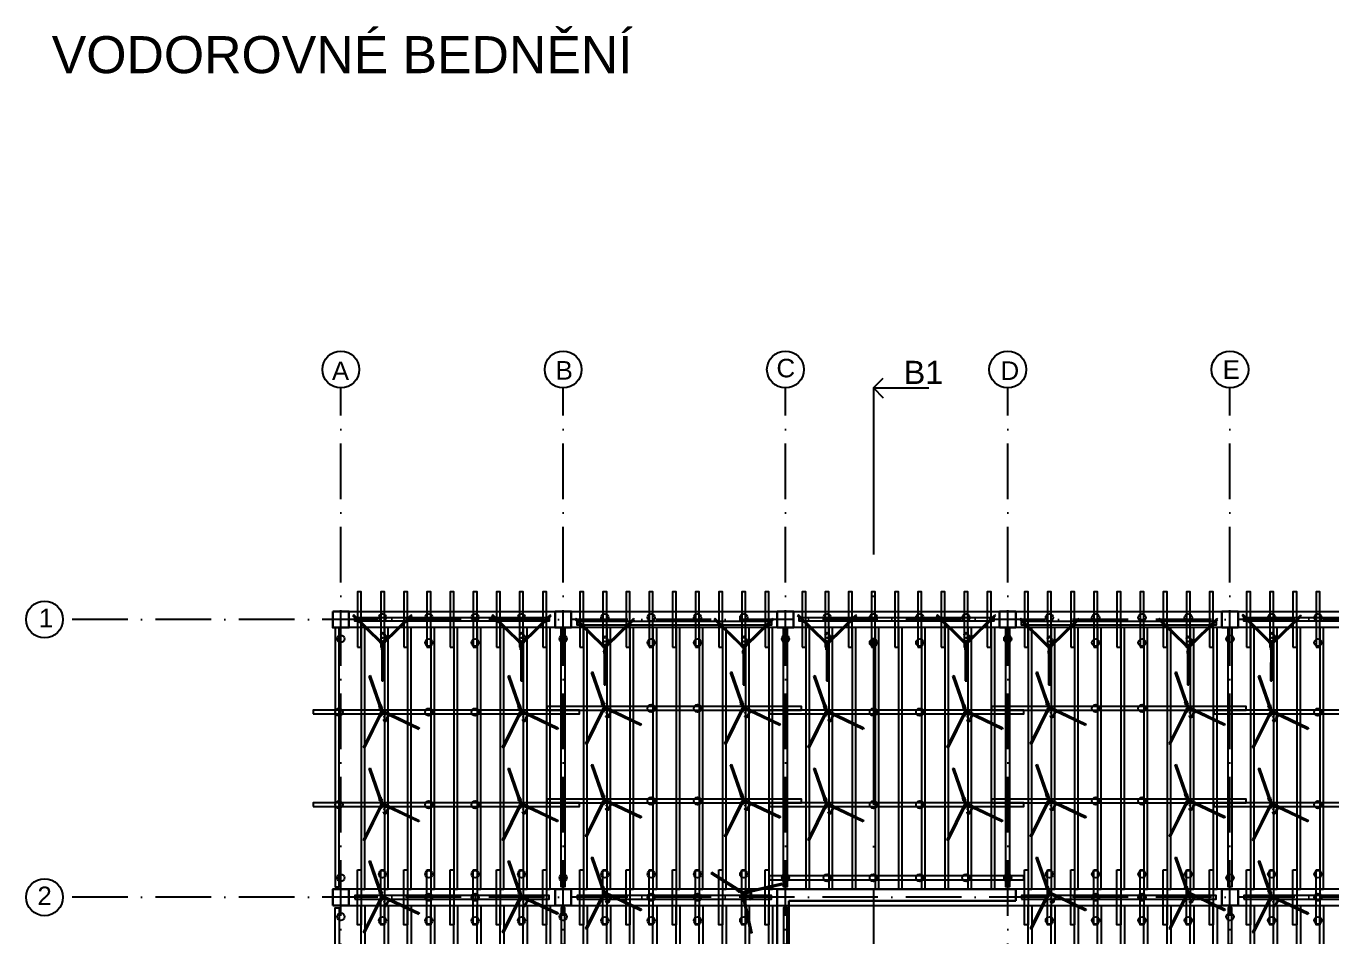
# Model space of a CAD drawing. Header units: millimetres. Extents: x 1924 to 471109, y -30014 to 109986.
# Drawn here: x 413148 to 441345, y 59052 to 78723 of the extents above; entities that cross this region are included whole.
import ezdxf
from ezdxf.enums import TextEntityAlignment as Align

# ---------------------------------------------------------------- set-up
doc = ezdxf.new("R2010")
doc.units = ezdxf.units.MM
doc.header["$LTSCALE"] = 100
doc.linetypes.add('104', pattern=[4, 2, -2])
doc.linetypes.add('ACAD_ISO10W100', pattern=[18, 12, -3, 0, -3])
doc.layers.add('D NOSNIKY', color=7, linetype='Continuous', true_color=0x994d4d)
doc.layers.add('nosne steny', color=140, linetype='Continuous', lineweight=30, plot=False)
for name, color, linetype, plot in [('osy objektu', 130, 'ACAD_ISO10W100', False), ('osy objektu text', 130, 'Continuous', False), ('pasy', 50, 'Continuous', False), ('PERI_HELPLINE', 140, 'Continuous', False), ('PERI_HIDDEN', 30, '104', False), ('STOJKY', 7, 'Continuous', False)]:
    doc.layers.add(name, color=color, linetype=linetype, plot=plot)
for name, color, linetype in [('PERI_Blocktext', 22, 'Continuous'), ('PERI_MULTIFLEX_Prop', 8, 'Continuous'), ('rez osy', 255, 'ACAD_ISO10W100')]:
    doc.layers.add(name, color=color, linetype=linetype)
doc.layers.add('sloupy', color=90, linetype='Continuous', lineweight=30)
doc.styles.add('osy', font='arial.ttf', dxfattribs={"height": 400})
doc.styles.add('PERI-Blocktxt', font='arial.ttf')
doc.styles.add('PERI-txt-arial', font='arial.ttf')
doc.styles.add('popisky', font='arial.ttf', dxfattribs={"height": 200})
doc.styles.add('rez', font='arial.ttf', dxfattribs={"height": 500})

# ---------------------------------------------------------------- blocks, each defined once
blk = doc.blocks.new('028000p')
at = {"color": 0, "linetype": 'ByBlock'}
for p, q in [((-119, 37), (474, 640)), ((-98, 16), (496, 619)), ((496, 619), (474, 640)), ((-123, 15), (-934, 15)), ((-934, 15), (-934, -15)), ((-259, 15), (-278, 15)), ((-278, 15), (-278, 15)), ((-234, 24), (-259, 24)), ((-259, 24), (-259, 15)), ((-234, 17), (-259, 17)), ((-228, 25), (-234, 25)), ((-234, 24), (-234, 25)), ((-234, 15), (-234, 17)), ((-202, 32), (-228, 17)), ((-228, 15), (-228, 25)), ((-225, 15), (-200, 30)), ((-200, 30), (-202, 32)), ((-200, 30), (-200, 15)), ((-123, 35), (-108, 50)), ((-123, -35), (-123, 35)), ((-109, 35), (-105, 43)), ((-105, 27), (-109, 35)), ((-108, 50), (-51, 50)), ((-105, 43), (-96, 43)), ((-96, 27), (-105, 27)), ((-96, 43), (-91, 35)), ((-91, 35), (-96, 27)), ((-43, 35), (-78, 0)), ((-78, 0), (-43, -35)), ((-51, 50), (-43, 42)), ((-43, 42), (-43, 35)), ((58, 31), (70, 43)), ((61, 28), (58, 31)), ((73, 40), (70, 43)), ((-123, -15), (-934, -15)), ((-259, -15), (-278, -15)), ((-278, -15), (-278, -15)), ((-259, -24), (-259, -15)), ((-234, -17), (-259, -17)), ((-234, -24), (-259, -24)), ((-234, -17), (-234, -15)), ((-234, -25), (-234, -24)), ((-228, -25), (-234, -25)), ((-228, -25), (-228, -15)), ((-202, -32), (-228, -17)), ((-225, -15), (-200, -30)), ((-200, -30), (-202, -32)), ((-200, -15), (-200, -30)), ((-108, -50), (-123, -35)), ((-119, -37), (474, -640)), ((-109, -35), (-105, -27)), ((-105, -43), (-109, -35)), ((-51, -50), (-108, -50)), ((-105, -27), (-96, -27)), ((-96, -43), (-105, -43)), ((-98, -16), (496, -619)), ((-96, -27), (-91, -35)), ((-91, -35), (-96, -43)), ((-74, -50), (-39, -81)), ((-43, -42), (-51, -50)), ((-50, -49), (-27, -68)), ((-43, -35), (-43, -42)), ((28, -63), (62, -28)), ((40, -75), (74, -40)), ((474, -640), (496, -619))]:
    blk.add_line(p, q, dxfattribs=at)
for centre, radius, start, end in [((87, 54), 37, 225, 251.2036), ((87, 54), 20, 225, 251.2036), ((69, 0), 20, 290.359, 71.2036), ((69, 0), 37, 290.359, 71.2036), ((-52, -96), 20, 25.0547, 49), ((0, -72), 37, 205.0547, 342.7648), ((-52, -96), 37, 25.0547, 49), ((0, -72), 20, 205.0547, 342.7648), ((54, -89), 37, 136, 162.7648), ((54, -89), 20, 136, 162.7648), ((89, -53), 37, 110.359, 136), ((89, -53), 20, 110.359, 136)]:
    blk.add_arc(centre, radius, start, end, dxfattribs=at)
at = {"layer": 'PERI_HELPLINE'}
blk.add_point((0, 0), dxfattribs=at)
at = {"layer": 'PERI_HIDDEN'}
for p, q in [((-331, 8), (-130, 8)), ((-331, 8), (-331, -9)), ((-278, 15), (-278, -15)), ((-228, 8), (-278, 8)), ((-259, 15), (-259, -15)), ((-234, 24), (-234, 17)), ((-234, -15), (-234, 15)), ((-228, -15), (-228, 15)), ((-225, -15), (-225, 15)), ((-200, 15), (-200, -15)), ((-88, 15), (-123, 15)), ((-88, 15), (-88, -15)), ((-331, -9), (-130, -9)), ((-228, -8), (-278, -8)), ((-234, -17), (-234, -24)), ((-88, -15), (-123, -15)), ((-117, -13), (-74, -50)), ((-105, -1), (-50, -49))]:
    blk.add_line(p, q, dxfattribs=at)
at = {"layer": 'PERI_HIDDEN', "color": 0, "linetype": 'ByBlock'}
for p, q in [((-98, 16), (-119, 37)), ((-119, -37), (-98, -16))]:
    blk.add_line(p, q, dxfattribs=at)
at = {"layer": 'PERI_HIDDEN'}
for centre in [(-100, 35), (-100, -35)]:
    blk.add_circle(centre, 5, dxfattribs=at)
for radius in [37, 20]:
    blk.add_arc((-130, -28), radius, 49, 90, dxfattribs=at)
at = {"linetype": 'Continuous', "style": 'PERI-txt-arial'}
for tag, flags in [('Faktor', 9), ('ART', 3)]:
    blk.add_attdef(tag, (0, 0), '', height=1, dxfattribs=dict(at, flags=flags))
at = {"layer": 'PERI_Blocktext', "linetype": 'Continuous', "style": 'PERI-Blocktxt', "flags": 8}
blk.add_attdef('Blocktext', text='', height=80, dxfattribs=at).set_placement((-130, -120), align=Align.MIDDLE_RIGHT)

msp = doc.modelspace()

# ---------------------------------------------------------------- linework, layer by layer
at = {"layer": 'D NOSNIKY'}
msp.add_line((438244.915, 64027.745), (438244.915, 63947.745), dxfattribs=at)
for points in [[(420304.915, 65312.745), (420384.915, 65312.745), (420384.915, 66502.745), (420304.915, 66502.745)], [(420804.915, 65312.745), (420884.915, 65312.745), (420884.915, 66502.745), (420804.915, 66502.745)], [(421304.915, 65312.745), (421384.915, 65312.745), (421384.915, 66502.745), (421304.915, 66502.745)], [(421804.915, 65312.745), (421884.915, 65312.745), (421884.915, 66502.745), (421804.915, 66502.745)], [(422304.915, 65312.745), (422384.915, 65312.745), (422384.915, 66502.745), (422304.915, 66502.745)], [(422804.915, 65312.745), (422884.915, 65312.745), (422884.915, 66502.745), (422804.915, 66502.745)], [(423304.915, 65312.745), (423384.915, 65312.745), (423384.915, 66502.745), (423304.915, 66502.745)], [(423804.915, 65312.745), (423884.915, 65312.745), (423884.915, 66502.745), (423804.915, 66502.745)], [(424304.915, 65312.745), (424384.915, 65312.745), (424384.915, 66502.745), (424304.915, 66502.745)], [(425104.915, 65312.745), (425184.915, 65312.745), (425184.915, 66502.745), (425104.915, 66502.745)], [(425604.915, 65312.745), (425684.915, 65312.745), (425684.915, 66502.745), (425604.915, 66502.745)], [(426104.915, 65312.745), (426184.915, 65312.745), (426184.915, 66502.745), (426104.915, 66502.745)], [(426604.915, 65312.745), (426684.915, 65312.745), (426684.915, 66502.745), (426604.915, 66502.745)], [(427104.915, 65312.745), (427184.915, 65312.745), (427184.915, 66502.745), (427104.915, 66502.745)], [(427604.915, 65312.745), (427684.915, 65312.745), (427684.915, 66502.745), (427604.915, 66502.745)], [(428104.915, 65312.745), (428184.915, 65312.745), (428184.915, 66502.745), (428104.915, 66502.745)], [(428604.915, 65312.745), (428684.915, 65312.745), (428684.915, 66502.745), (428604.915, 66502.745)], [(429104.915, 65312.745), (429184.915, 65312.745), (429184.915, 66502.745), (429104.915, 66502.745)], [(429904.915, 65312.745), (429984.915, 65312.745), (429984.915, 66502.745), (429904.915, 66502.745)], [(430404.915, 65312.745), (430484.915, 65312.745), (430484.915, 66502.745), (430404.915, 66502.745)], [(430904.915, 65312.745), (430984.915, 65312.745), (430984.915, 66502.745), (430904.915, 66502.745)], [(431404.915, 65312.745), (431484.915, 65312.745), (431484.915, 66502.745), (431404.915, 66502.745)], [(431904.915, 65312.745), (431984.915, 65312.745), (431984.915, 66502.745), (431904.915, 66502.745)], [(432404.915, 65312.745), (432484.915, 65312.745), (432484.915, 66502.745), (432404.915, 66502.745)], [(432904.915, 65312.745), (432984.915, 65312.745), (432984.915, 66502.745), (432904.915, 66502.745)], [(433404.915, 65312.745), (433484.915, 65312.745), (433484.915, 66502.745), (433404.915, 66502.745)], [(433904.915, 65312.745), (433984.915, 65312.745), (433984.915, 66502.745), (433904.915, 66502.745)], [(434704.915, 65312.745), (434784.915, 65312.745), (434784.915, 66502.745), (434704.915, 66502.745)], [(435204.915, 65312.745), (435284.915, 65312.745), (435284.915, 66502.745), (435204.915, 66502.745)], [(435704.915, 65312.745), (435784.915, 65312.745), (435784.915, 66502.745), (435704.915, 66502.745)], [(436204.915, 65312.745), (436284.915, 65312.745), (436284.915, 66502.745), (436204.915, 66502.745)], [(436704.915, 65312.745), (436784.915, 65312.745), (436784.915, 66502.745), (436704.915, 66502.745)], [(437204.915, 65312.745), (437284.915, 65312.745), (437284.915, 66502.745), (437204.915, 66502.745)], [(437704.915, 65312.745), (437784.915, 65312.745), (437784.915, 66502.745), (437704.915, 66502.745)], [(438204.915, 65312.745), (438284.915, 65312.745), (438284.915, 66502.745), (438204.915, 66502.745)], [(438704.915, 65312.745), (438784.915, 65312.745), (438784.915, 66502.745), (438704.915, 66502.745)], [(439504.915, 65312.745), (439584.915, 65312.745), (439584.915, 66502.745), (439504.915, 66502.745)], [(440004.915, 65312.745), (440084.915, 65312.745), (440084.915, 66502.745), (440004.915, 66502.745)], [(440504.915, 65312.745), (440584.915, 65312.745), (440584.915, 66502.745), (440504.915, 66502.745)], [(441004.915, 65312.745), (441084.915, 65312.745), (441084.915, 66502.745), (441004.915, 66502.745)], [(419904.915, 65732.745), (419824.915, 65732.745), (419824.915, 60132.745), (419904.915, 60132.745)], [(420244.915, 65947.745), (424444.915, 65947.745), (424444.915, 65867.745), (420244.915, 65867.745)], [(420384.915, 60082.745), (420464.915, 60082.745), (420464.915, 65732.745), (420384.915, 65732.745)], [(420884.915, 60082.745), (420964.915, 60082.745), (420964.915, 65732.745), (420884.915, 65732.745)], [(421384.915, 60082.745), (421464.915, 60082.745), (421464.915, 65732.745), (421384.915, 65732.745)], [(421884.915, 60082.745), (421964.915, 60082.745), (421964.915, 65732.745), (421884.915, 65732.745)], [(422384.915, 60082.745), (422464.915, 60082.745), (422464.915, 65732.745), (422384.915, 65732.745)], [(422884.915, 60082.745), (422964.915, 60082.745), (422964.915, 65732.745), (422884.915, 65732.745)], [(423384.915, 60082.745), (423464.915, 60082.745), (423464.915, 65732.745), (423384.915, 65732.745)], [(423884.915, 60082.745), (423964.915, 60082.745), (423964.915, 65732.745), (423884.915, 65732.745)], [(424384.915, 60082.745), (424464.915, 60082.745), (424464.915, 65732.745), (424384.915, 65732.745)], [(424704.915, 65732.745), (424784.915, 65732.745), (424784.915, 60132.745), (424704.915, 60132.745)], [(425044.915, 65867.745), (429244.915, 65867.745), (429244.915, 65787.745), (425044.915, 65787.745)], [(425184.915, 60082.745), (425264.915, 60082.745), (425264.915, 65732.745), (425184.915, 65732.745)], [(425684.915, 60082.745), (425764.915, 60082.745), (425764.915, 65732.745), (425684.915, 65732.745)], [(426184.915, 60082.745), (426264.915, 60082.745), (426264.915, 65732.745), (426184.915, 65732.745)], [(426684.915, 60082.745), (426764.915, 60082.745), (426764.915, 65732.745), (426684.915, 65732.745)], [(427184.915, 60082.745), (427264.915, 60082.745), (427264.915, 65732.745), (427184.915, 65732.745)], [(427684.915, 60082.745), (427764.915, 60082.745), (427764.915, 65732.745), (427684.915, 65732.745)], [(428184.915, 60082.745), (428264.915, 60082.745), (428264.915, 65732.745), (428184.915, 65732.745)], [(428684.915, 60082.745), (428764.915, 60082.745), (428764.915, 65732.745), (428684.915, 65732.745)], [(429184.915, 60082.745), (429264.915, 60082.745), (429264.915, 65732.745), (429184.915, 65732.745)], [(429504.915, 65732.745), (429584.915, 65732.745), (429584.915, 60132.745), (429504.915, 60132.745)], [(429844.915, 65947.745), (434044.915, 65947.745), (434044.915, 65867.745), (429844.915, 65867.745)], [(429984.915, 60082.745), (430064.915, 60082.745), (430064.915, 65732.745), (429984.915, 65732.745)], [(430484.915, 60082.745), (430564.915, 60082.745), (430564.915, 65732.745), (430484.915, 65732.745)], [(430984.915, 60082.745), (431064.915, 60082.745), (431064.915, 65732.745), (430984.915, 65732.745)], [(431484.915, 60082.745), (431564.915, 60082.745), (431564.915, 65732.745), (431484.915, 65732.745)], [(431984.915, 60082.745), (432064.915, 60082.745), (432064.915, 65732.745), (431984.915, 65732.745)], [(432484.915, 60082.745), (432564.915, 60082.745), (432564.915, 65732.745), (432484.915, 65732.745)], [(432984.915, 60082.745), (433064.915, 60082.745), (433064.915, 65732.745), (432984.915, 65732.745)], [(433484.915, 60082.745), (433564.915, 60082.745), (433564.915, 65732.745), (433484.915, 65732.745)], [(433984.915, 60082.745), (434064.915, 60082.745), (434064.915, 65732.745), (433984.915, 65732.745)], [(434304.915, 65732.745), (434384.915, 65732.745), (434384.915, 60132.745), (434304.915, 60132.745)], [(434644.915, 65867.745), (438844.915, 65867.745), (438844.915, 65787.745), (434644.915, 65787.745)], [(434784.915, 60082.745), (434864.915, 60082.745), (434864.915, 65732.745), (434784.915, 65732.745)], [(435284.915, 60082.745), (435364.915, 60082.745), (435364.915, 65732.745), (435284.915, 65732.745)], [(435784.915, 60082.745), (435864.915, 60082.745), (435864.915, 65732.745), (435784.915, 65732.745)], [(436284.915, 60082.745), (436364.915, 60082.745), (436364.915, 65732.745), (436284.915, 65732.745)], [(436784.915, 60082.745), (436864.915, 60082.745), (436864.915, 65732.745), (436784.915, 65732.745)], [(437284.915, 60082.745), (437364.915, 60082.745), (437364.915, 65732.745), (437284.915, 65732.745)], [(437784.915, 60082.745), (437864.915, 60082.745), (437864.915, 65732.745), (437784.915, 65732.745)], [(438284.915, 60082.745), (438364.915, 60082.745), (438364.915, 65732.745), (438284.915, 65732.745)], [(438784.915, 60082.745), (438864.915, 60082.745), (438864.915, 65732.745), (438784.915, 65732.745)], [(439104.915, 65732.745), (439184.915, 65732.745), (439184.915, 60132.745), (439104.915, 60132.745)], [(439444.915, 65947.745), (443644.915, 65947.745), (443644.915, 65867.745), (439444.915, 65867.745)], [(439584.915, 60082.745), (439664.915, 60082.745), (439664.915, 65732.745), (439584.915, 65732.745)], [(440084.915, 60082.745), (440164.915, 60082.745), (440164.915, 65732.745), (440084.915, 65732.745)], [(440584.915, 60082.745), (440664.915, 60082.745), (440664.915, 65732.745), (440584.915, 65732.745)], [(441084.915, 60082.745), (441164.915, 60082.745), (441164.915, 65732.745), (441084.915, 65732.745)], [(424394.915, 63947.745), (429894.915, 63947.745), (429894.915, 64027.745), (424394.915, 64027.745)], [(433994.915, 63947.745), (439494.915, 63947.745), (439494.915, 64027.745), (433994.915, 64027.745)], [(419349.915, 63867.745), (425094.915, 63867.745), (425094.915, 63947.745), (419349.915, 63947.745)], [(429194.915, 63867.745), (434694.915, 63867.745), (434694.915, 63947.745), (429194.915, 63947.745)], [(438794.915, 63867.745), (444294.915, 63867.745), (444294.915, 63947.745), (438794.915, 63947.745)], [(419349.915, 61867.745), (425094.915, 61867.745), (425094.915, 61947.745), (419349.915, 61947.745)], [(424394.915, 61947.745), (429894.915, 61947.745), (429894.915, 62027.745), (424394.915, 62027.745)], [(429194.915, 61867.745), (434694.915, 61867.745), (434694.915, 61947.745), (429194.915, 61947.745)], [(433994.915, 61947.745), (439494.915, 61947.745), (439494.915, 62027.745), (433994.915, 62027.745)], [(438794.915, 61867.745), (444294.915, 61867.745), (444294.915, 61947.745), (438794.915, 61947.745)], [(420304.915, 60502.745), (420384.915, 60502.745), (420384.915, 59312.745), (420304.915, 59312.745)], [(420804.915, 60502.745), (420884.915, 60502.745), (420884.915, 59312.745), (420804.915, 59312.745)], [(421304.915, 60502.745), (421384.915, 60502.745), (421384.915, 59312.745), (421304.915, 59312.745)], [(421804.915, 60502.745), (421884.915, 60502.745), (421884.915, 59312.745), (421804.915, 59312.745)], [(422304.915, 60502.745), (422384.915, 60502.745), (422384.915, 59312.745), (422304.915, 59312.745)], [(422804.915, 60502.745), (422884.915, 60502.745), (422884.915, 59312.745), (422804.915, 59312.745)], [(423304.915, 60502.745), (423384.915, 60502.745), (423384.915, 59312.745), (423304.915, 59312.745)], [(423804.915, 60502.745), (423884.915, 60502.745), (423884.915, 59312.745), (423804.915, 59312.745)], [(424304.915, 60502.745), (424384.915, 60502.745), (424384.915, 59312.745), (424304.915, 59312.745)], [(425104.915, 60502.745), (425184.915, 60502.745), (425184.915, 59312.745), (425104.915, 59312.745)], [(425604.915, 60502.745), (425684.915, 60502.745), (425684.915, 59312.745), (425604.915, 59312.745)], [(426104.915, 60502.745), (426184.915, 60502.745), (426184.915, 59312.745), (426104.915, 59312.745)], [(426604.915, 60502.745), (426684.915, 60502.745), (426684.915, 59312.745), (426604.915, 59312.745)], [(427104.915, 60502.745), (427184.915, 60502.745), (427184.915, 59312.745), (427104.915, 59312.745)], [(427604.915, 60502.745), (427684.915, 60502.745), (427684.915, 59312.745), (427604.915, 59312.745)], [(428104.915, 60502.745), (428184.915, 60502.745), (428184.915, 59312.745), (428104.915, 59312.745)], [(428604.915, 60502.745), (428684.915, 60502.745), (428684.915, 59312.745), (428604.915, 59312.745)], [(429104.915, 60502.745), (429184.915, 60502.745), (429184.915, 59312.745), (429104.915, 59312.745)], [(429194.915, 60287.745), (434694.915, 60287.745), (434694.915, 60367.745), (429194.915, 60367.745)], [(434704.915, 60502.745), (434784.915, 60502.745), (434784.915, 59312.745), (434704.915, 59312.745)], [(435204.915, 60502.745), (435284.915, 60502.745), (435284.915, 59312.745), (435204.915, 59312.745)], [(435704.915, 60502.745), (435784.915, 60502.745), (435784.915, 59312.745), (435704.915, 59312.745)], [(436204.915, 60502.745), (436284.915, 60502.745), (436284.915, 59312.745), (436204.915, 59312.745)], [(436704.915, 60502.745), (436784.915, 60502.745), (436784.915, 59312.745), (436704.915, 59312.745)], [(437204.915, 60502.745), (437284.915, 60502.745), (437284.915, 59312.745), (437204.915, 59312.745)], [(437704.915, 60502.745), (437784.915, 60502.745), (437784.915, 59312.745), (437704.915, 59312.745)], [(438204.915, 60502.745), (438284.915, 60502.745), (438284.915, 59312.745), (438204.915, 59312.745)], [(438704.915, 60502.745), (438784.915, 60502.745), (438784.915, 59312.745), (438704.915, 59312.745)], [(439504.915, 60502.745), (439584.915, 60502.745), (439584.915, 59312.745), (439504.915, 59312.745)], [(440004.915, 60502.745), (440084.915, 60502.745), (440084.915, 59312.745), (440004.915, 59312.745)], [(440504.915, 60502.745), (440584.915, 60502.745), (440584.915, 59312.745), (440504.915, 59312.745)], [(441004.915, 60502.745), (441084.915, 60502.745), (441084.915, 59312.745), (441004.915, 59312.745)], [(420244.915, 59867.745), (424444.915, 59867.745), (424444.915, 59947.745), (420244.915, 59947.745)], [(425044.915, 59867.745), (429244.915, 59867.745), (429244.915, 59947.745), (425044.915, 59947.745)], [(434644.915, 59867.745), (438844.915, 59867.745), (438844.915, 59947.745), (434644.915, 59947.745)], [(439444.915, 59867.745), (443644.915, 59867.745), (443644.915, 59947.745), (439444.915, 59947.745)], [(419904.915, 54082.745), (419824.915, 54082.745), (419824.915, 59682.745), (419904.915, 59682.745)], [(420384.915, 59732.745), (420464.915, 59732.745), (420464.915, 54082.745), (420384.915, 54082.745)], [(420884.915, 59732.745), (420964.915, 59732.745), (420964.915, 54082.745), (420884.915, 54082.745)], [(421384.915, 59732.745), (421464.915, 59732.745), (421464.915, 54082.745), (421384.915, 54082.745)], [(421884.915, 59732.745), (421964.915, 59732.745), (421964.915, 54082.745), (421884.915, 54082.745)], [(422384.915, 59732.745), (422464.915, 59732.745), (422464.915, 54082.745), (422384.915, 54082.745)], [(422884.915, 59732.745), (422964.915, 59732.745), (422964.915, 54082.745), (422884.915, 54082.745)], [(423384.915, 59732.745), (423464.915, 59732.745), (423464.915, 54082.745), (423384.915, 54082.745)], [(423884.915, 59732.745), (423964.915, 59732.745), (423964.915, 54082.745), (423884.915, 54082.745)], [(424384.915, 59732.745), (424464.915, 59732.745), (424464.915, 54082.745), (424384.915, 54082.745)], [(424704.915, 54082.745), (424784.915, 54082.745), (424784.915, 59682.745), (424704.915, 59682.745)], [(425184.915, 59732.745), (425264.915, 59732.745), (425264.915, 54082.745), (425184.915, 54082.745)], [(425684.915, 59732.745), (425764.915, 59732.745), (425764.915, 54082.745), (425684.915, 54082.745)], [(426184.915, 59732.745), (426264.915, 59732.745), (426264.915, 54082.745), (426184.915, 54082.745)], [(426684.915, 59732.745), (426764.915, 59732.745), (426764.915, 54082.745), (426684.915, 54082.745)], [(427184.915, 59732.745), (427264.915, 59732.745), (427264.915, 54082.745), (427184.915, 54082.745)], [(427684.915, 59732.745), (427764.915, 59732.745), (427764.915, 54082.745), (427684.915, 54082.745)], [(428184.915, 59732.745), (428264.915, 59732.745), (428264.915, 54082.745), (428184.915, 54082.745)], [(428684.915, 59732.745), (428764.915, 59732.745), (428764.915, 54082.745), (428684.915, 54082.745)], [(429184.915, 59732.745), (429264.915, 59732.745), (429264.915, 54082.745), (429184.915, 54082.745)], [(429504.915, 54082.745), (429584.915, 54082.745), (429584.915, 59682.745), (429504.915, 59682.745)], [(434784.915, 59732.745), (434864.915, 59732.745), (434864.915, 54082.745), (434784.915, 54082.745)], [(435284.915, 59732.745), (435364.915, 59732.745), (435364.915, 54082.745), (435284.915, 54082.745)], [(435784.915, 59732.745), (435864.915, 59732.745), (435864.915, 54082.745), (435784.915, 54082.745)], [(436284.915, 59732.745), (436364.915, 59732.745), (436364.915, 54082.745), (436284.915, 54082.745)], [(436784.915, 59732.745), (436864.915, 59732.745), (436864.915, 54082.745), (436784.915, 54082.745)], [(437284.915, 59732.745), (437364.915, 59732.745), (437364.915, 54082.745), (437284.915, 54082.745)], [(437784.915, 59732.745), (437864.915, 59732.745), (437864.915, 54082.745), (437784.915, 54082.745)], [(438284.915, 59732.745), (438364.915, 59732.745), (438364.915, 54082.745), (438284.915, 54082.745)], [(438784.915, 59732.745), (438864.915, 59732.745), (438864.915, 54082.745), (438784.915, 54082.745)], [(439104.915, 54082.745), (439184.915, 54082.745), (439184.915, 59682.745), (439104.915, 59682.745)], [(439584.915, 59732.745), (439664.915, 59732.745), (439664.915, 54082.745), (439584.915, 54082.745)], [(440084.915, 59732.745), (440164.915, 59732.745), (440164.915, 54082.745), (440084.915, 54082.745)], [(440584.915, 59732.745), (440664.915, 59732.745), (440664.915, 54082.745), (440584.915, 54082.745)], [(441084.915, 59732.745), (441164.915, 59732.745), (441164.915, 54082.745), (441084.915, 54082.745)]]:
    msp.add_lwpolyline(points, close=True, dxfattribs=at)
at = {"layer": 'nosne steny'}
for p, q in [((434519.915, 60082.745), (429369.915, 60082.745)), ((429369.915, 60082.745), (429369.915, 53732.745)), ((434519.915, 60082.745), (434519.915, 59832.745)), ((434519.915, 59832.745), (429619.915, 59832.745)), ((429619.915, 59832.745), (429619.915, 53982.745))]:
    msp.add_line(p, q, dxfattribs=at)
at = {"layer": 'osy objektu'}
for p, q in [((419944.915, 37907.745), (419944.915, 70907.745)), ((424744.915, 37907.745), (424744.915, 70907.745)), ((429544.915, 37907.745), (429544.915, 70907.745)), ((434344.915, 37907.745), (434344.915, 70907.745)), ((439144.915, 37907.745), (439144.915, 70907.745)), ((458544.915, 65907.745), (413944.915, 65907.745)), ((458544.915, 59907.745), (413944.915, 59907.745))]:
    msp.add_line(p, q, dxfattribs=at)
at = {"layer": 'osy objektu text'}
for centre in [(419944.915, 71305.986), (424744.915, 71305.986), (429544.915, 71305.986), (434344.915, 71305.986), (439144.915, 71305.986), (413546.674, 65907.745), (413546.674, 59907.745)]:
    msp.add_circle(centre, 398.24, dxfattribs=at)
at = {"layer": 'pasy'}
for p, q in [((419769.915, 66082.745), (420119.915, 66082.745)), ((420119.915, 65732.745), (420119.915, 66082.745)), ((420119.915, 66082.745), (453369.915, 66082.745)), ((424569.915, 66082.745), (424919.915, 66082.745)), ((429369.915, 66082.745), (429719.915, 66082.745)), ((434169.915, 66082.745), (434519.915, 66082.745)), ((438969.915, 66082.745), (439319.915, 66082.745)), ((453369.915, 65732.745), (420119.915, 65732.745)), ((420119.915, 60082.745), (420119.915, 59732.745)), ((453369.915, 60082.745), (420119.915, 60082.745)), ((420119.915, 59732.745), (453369.915, 59732.745))]:
    msp.add_line(p, q, dxfattribs=at)
at = {"layer": 'rez osy'}
for q in [(431657.047, 71119.877), (432944.915, 70907.745), (431657.047, 70695.613)]:
    msp.add_line((431444.915, 70907.745), q, dxfattribs=at)
at = {"layer": 'rez osy', "ltscale": 3}
msp.add_line((431444.915, 70907.745), (431444.915, 36907.745), dxfattribs=at)
at = {"layer": 'sloupy'}
for points in [[(419769.915, 66082.745), (420119.915, 66082.745), (420119.915, 65732.745), (419769.915, 65732.745)], [(424569.915, 66082.745), (424919.915, 66082.745), (424919.915, 65732.745), (424569.915, 65732.745)], [(429369.915, 66082.745), (429719.915, 66082.745), (429719.915, 65732.745), (429369.915, 65732.745)], [(434169.915, 66082.745), (434519.915, 66082.745), (434519.915, 65732.745), (434169.915, 65732.745)], [(438969.915, 66082.745), (439319.915, 66082.745), (439319.915, 65732.745), (438969.915, 65732.745)], [(419769.915, 59732.745), (420119.915, 59732.745), (420119.915, 60082.745), (419769.915, 60082.745)], [(424569.915, 59732.745), (424919.915, 59732.745), (424919.915, 60082.745), (424569.915, 60082.745)], [(438969.915, 59732.745), (439319.915, 59732.745), (439319.915, 60082.745), (438969.915, 60082.745)]]:
    msp.add_lwpolyline(points, close=True, dxfattribs=at)
at = {"layer": 'STOJKY'}
for centre in [(420844.915, 65947.745), (421844.915, 65947.745), (422844.915, 65947.745), (423844.915, 65947.745), (425644.915, 65947.745), (426644.915, 65947.745), (427644.915, 65947.745), (428644.915, 65947.745), (430444.915, 65947.745), (431444.915, 65947.745), (432444.915, 65947.745), (433444.915, 65947.745), (435244.915, 65947.745), (436244.915, 65947.745), (437244.915, 65947.745), (438244.915, 65947.745), (440044.915, 65947.745), (441044.915, 65947.745), (419944.915, 65487.745), (421844.915, 65407.745), (421844.915, 65407.745), (422844.915, 65407.745), (422844.915, 65407.745), (424744.915, 65487.745), (426644.915, 65407.745), (427644.915, 65407.745), (429544.915, 65487.745), (431444.915, 65407.745), (431444.915, 65407.745), (432444.915, 65407.745), (432444.915, 65407.745), (434344.915, 65487.745), (436244.915, 65407.745), (437244.915, 65407.745), (439144.915, 65487.745), (441044.915, 65407.745), (441044.915, 65407.745), (426644.915, 63987.745), (427644.915, 63987.745), (436244.915, 63987.745), (437244.915, 63987.745), (419904.915, 63907.745), (421844.915, 63907.745), (422844.915, 63907.745), (431444.915, 63907.745), (432444.915, 63907.745), (441044.915, 63907.745), (426644.915, 61987.745), (427644.915, 61987.745), (436244.915, 61987.745), (437244.915, 61987.745), (419904.915, 61907.745), (421844.915, 61907.745), (422844.915, 61907.745), (431444.915, 61907.745), (432444.915, 61907.745), (441044.915, 61907.745), (419944.915, 60327.745), (420844.915, 60407.745), (421844.915, 60407.745), (422844.915, 60407.745), (423844.915, 60407.745), (424744.915, 60327.745), (425644.915, 60407.745), (426644.915, 60407.745), (427644.915, 60407.745), (428644.915, 60407.745), (429544.915, 60327.745), (430444.915, 60327.745), (431444.915, 60327.745), (432444.915, 60327.745), (433444.915, 60327.745), (434344.915, 60327.745), (435244.915, 60407.745), (436244.915, 60407.745), (437244.915, 60407.745), (438244.915, 60407.745), (439144.915, 60327.745), (440044.915, 60407.745), (441044.915, 60407.745), (421844.915, 59907.745), (421844.915, 59907.745), (421844.915, 59907.745), (422844.915, 59907.745), (422844.915, 59907.745), (426644.915, 59907.745), (426644.915, 59907.745), (426644.915, 59907.745), (427644.915, 59907.745), (427644.915, 59907.745), (436244.915, 59907.745), (436244.915, 59907.745), (436244.915, 59907.745), (437244.915, 59907.745), (437244.915, 59907.745), (441044.915, 59907.745), (441044.915, 59907.745), (441044.915, 59907.745), (419944.915, 59487.745), (424744.915, 59487.745), (439144.915, 59487.745), (420844.915, 59407.745), (421844.915, 59407.745), (422844.915, 59407.745), (423844.915, 59407.745), (425644.915, 59407.745), (426644.915, 59407.745), (427644.915, 59407.745), (428644.915, 59407.745), (435244.915, 59407.745), (436244.915, 59407.745), (437244.915, 59407.745), (438244.915, 59407.745), (440044.915, 59407.745), (441044.915, 59407.745)]:
    msp.add_circle(centre, 80, dxfattribs=at)

# ---------------------------------------------------------------- block references
at = {"layer": 'PERI_MULTIFLEX_Prop'}
for p, rotation in [((420844.347, 65513.103), 89.99544379279641), ((423844.347, 65513.103), 89.99544379279641), ((430444.347, 65513.103), 89.99544379279641), ((433444.347, 65513.103), 89.99544379279641), ((440045.289, 65513.104), 89.4833741177024), ((425644.347, 65433.103), 89.99544379279641), ((428644.347, 65433.103), 89.99544379279641), ((435244.347, 65433.103), 89.99544379279641), ((438244.347, 65433.103), 89.99544379279641)]:
    msp.add_blockref('028000p', p, dxfattribs=dict(at, rotation=rotation))
at = {"layer": 'PERI_MULTIFLEX_Prop', "xscale": -1}
for p, rotation in [((420878.812, 63807.987), 109.0807348087654), ((423878.812, 63807.987), 109.0807348087654), ((425678.812, 63887.987), 109.0807348087654), ((428678.812, 63887.987), 109.0807348087654), ((430478.812, 63807.987), 109.0807348087654), ((433478.812, 63807.987), 109.0807348087654), ((435278.812, 63887.987), 109.0807348087654), ((438278.812, 63887.987), 109.0807348087654), ((440078.812, 63807.987), 109.0807348087654), ((420878.812, 61807.987), 109.0807348087654), ((423878.812, 61807.987), 109.0807348087654), ((425678.812, 61887.987), 109.0807348087654), ((428678.812, 61887.987), 109.0807348087654), ((430478.812, 61807.987), 109.0807348087654), ((433478.812, 61807.987), 109.0807348087654), ((435278.812, 61887.987), 109.0807348087654), ((438278.812, 61887.987), 109.0807348087654), ((440078.812, 61807.987), 109.0807348087654), ((425678.812, 59887.987), 109.0807348087654), ((428733.364, 59930.497), 147.4005660102565), ((435278.812, 59887.987), 109.0807348087654), ((438278.812, 59887.987), 109.0807348087654), ((420878.812, 59807.987), 109.0807348087654), ((423878.812, 59807.987), 109.0807348087654), ((440078.812, 59807.987), 109.0807348087654)]:
    msp.add_blockref('028000p', p, dxfattribs=dict(at, rotation=rotation))

# ---------------------------------------------------------------- texts
at = {"layer": 'osy objektu text', "char_height": 400, "attachment_point": 1, "style": 'osy'}
for s, insert in [('A', (419751.241, 71477.032)), ('B', (424582.015, 71488.792)), ('C', (429351.241, 71537.241)), ('D', (434189.939, 71481.557)), ('E', (438986.606, 71504.153)), ('1', (413422.054, 66139.001)), ('2', (413392.308, 60139.001))]:
    msp.add_mtext_dynamic_manual_height_columns(s, width=3598.57763, gutter_width=2000, heights=[0], dxfattribs=dict(at, insert=insert))
at = {"layer": 'rez osy', "attachment_point": 1}
for s, width, gutter_width, heights, insert, char_height, style in [('VODOROVNÉ BEDNĚNÍ', 13709.10822, 2888.177, [4097.802], (413701.715, 78506.431), 800, 'popisky'), ('B1', 899.60207, 1500, [0], (432099.436, 71494.297), 500, 'rez')]:
    msp.add_mtext_dynamic_manual_height_columns(s, width=width, gutter_width=gutter_width, heights=heights, dxfattribs=dict(at, insert=insert, char_height=char_height, style=style))

doc.saveas('drawing.dxf')
